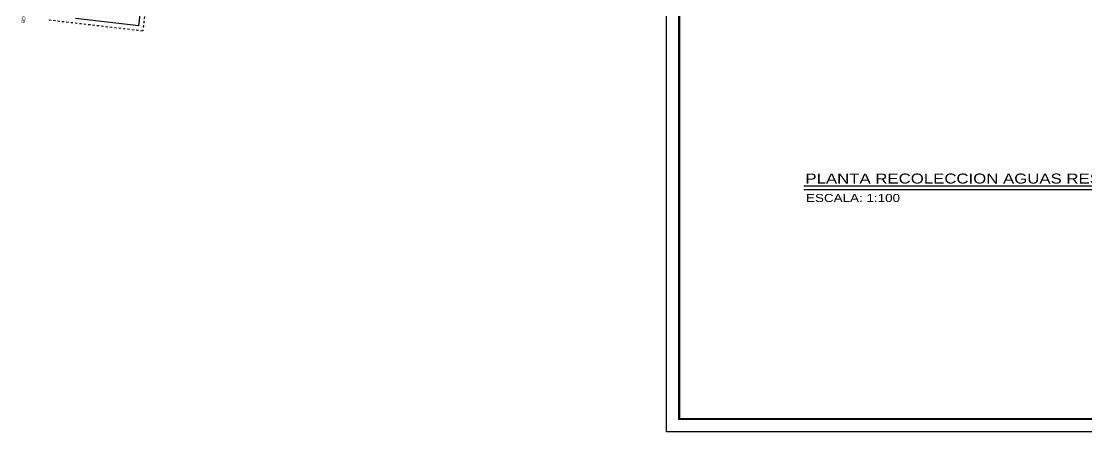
# Model space of a CAD drawing. Header units: feet. Extents: x 1019 to 2236, y -546 to 122.
# Drawn here: x 1024.93 to 1073.39, y 65.88 to 84.56 of the extents above; entities that cross this region are included whole.
import ezdxf

# ---------------------------------------------------------------- set-up
doc = ezdxf.new("R2010")
doc.units = ezdxf.units.FT
doc.header["$LTSCALE"] = 0.05
doc.header["$MEASUREMENT"] = 0
doc.linetypes.add('HIDDEN', pattern=[9.525, 6.35, -3.175])
doc.layers.add('A-WALL', color=7, linetype='Continuous', lineweight=25)
doc.layers.add('arq-pisos', color=251, linetype='Continuous', lineweight=5)
for name, color, linetype in [('MARCO', 1, 'Continuous'), ('textos', 7, 'Continuous'), ('TEXXT', 2, 'Continuous'), ('VUELO', 8, 'HIDDEN')]:
    doc.layers.add(name, color=color, linetype=linetype)
doc.styles.add('DAMIAN', font='arial.ttf', dxfattribs={"height": 0.12})

msp = doc.modelspace()

# ---------------------------------------------------------------- hatches: boundary and pattern name
at = {"layer": 'arq-pisos'}
h = msp.add_hatch(dxfattribs=at)
h.set_pattern_fill('AR-HBONE', color=256, scale=0.06, angle=90)
h.set_pattern_definition([(135, (856.79267, 405.36653), (-0.33941125, 5e-17), [0.72, -0.24]), (225, (856.62297, 405.53623), (-0.33941125, 5e-17), [0.72, -0.24])])
edge = h.paths.add_edge_path()
edge.add_line((1103.57, 105.028), (1103.832, 105.837))
edge.add_line((1103.832, 105.837), (1102.289, 106.336))
edge.add_line((1102.289, 106.336), (1097.934, 92.887))
edge.add_arc((1096.983, 93.195), 1, 270.0737, 342.057, ccw=False)
edge.add_line((1096.984, 92.195), (1087.178, 92.183))
edge.add_line((1087.178, 92.183), (1087.178, 95.352))
edge.add_line((1087.178, 95.352), (1085.174, 95.349))
edge.add_line((1085.174, 95.349), (1085.178, 92.179))
edge.add_line((1085.178, 92.179), (1080.465, 92.173))
edge.add_line((1080.465, 92.173), (1070.904, 98.35))
edge.add_line((1070.904, 98.35), (1070.673, 96.364))
edge.add_line((1070.673, 96.364), (1079.234, 90.832))
edge.add_arc((1079.777, 91.672), 1, 237.1316, 270.0737)
edge.add_line((1079.778, 90.672), (1080.467, 90.671))
edge.add_line((1080.467, 90.671), (1087.644, 90.68))
edge.add_line((1087.644, 90.68), (1087.644, 90.682))
edge.add_line((1087.644, 90.682), (1096.14, 90.693))
edge.add_line((1096.14, 90.693), (1096.327, 89.549))
edge.add_arc((1097.314, 89.71), 1, 189.2909, 252.057)
edge.add_line((1097.006, 88.759), (1116.044, 82.594))
edge.add_line((1116.044, 82.594), (1116.352, 83.545))
edge.add_line((1116.352, 83.545), (1097.89, 89.524))
edge.add_line((1097.89, 89.524), (1102.974, 105.221))
edge.add_line((1102.974, 105.221), (1103.57, 105.028))
h.paths.add_polyline_path([(1106.587, 104.944), (1106.325, 104.136), (1107.543, 103.742), (1109.073, 108.502), (1108.705, 108.621), (1108.219, 108.623), (1106.986, 104.815)])

# ---------------------------------------------------------------- linework, layer by layer
at = {"layer": 'A-WALL'}
for q in [(1030.546, 86.579), (1027.406, 84.683)]:
    msp.add_line((1030.287, 84.348), q, dxfattribs=at)
at = {"layer": 'MARCO'}
msp.add_lwpolyline([(1054.272, 121.88), (1140.276, 121.88), (1140.276, 65.877), (1054.272, 65.877)], close=True, dxfattribs=at)
at = {"layer": 'MARCO', "const_width": 0.1}
msp.add_lwpolyline([(1130.712, 121.301), (1054.851, 121.301), (1054.851, 66.456), (1130.712, 66.456)], close=True, dxfattribs=at)
at = {"layer": 'TEXXT', "color": 4}
msp.add_line((1060.53, 77.069), (1091.541, 77.069), dxfattribs=at)
at = {"layer": 'TEXXT', "color": 3}
msp.add_line((1060.53, 76.905), (1091.727, 76.905), dxfattribs=at)
at = {"layer": 'VUELO', "ltscale": 0.02}
for p in [(1030.884, 87.751), (1026.187, 84.624)]:
    msp.add_line(p, (1030.462, 84.126), dxfattribs=at)

# ---------------------------------------------------------------- texts
at = {"layer": 'textos', "color": 7, "style": 'DAMIAN', "width": 1.2}
for s, height, p in [('PLANTA RECOLECCION AGUAS RESIDUALES DE 1ER. NIVEL Y  DE CONJUNTO', 0.4552, (1060.596, 77.172)), (' ESCALA: 1:100', 0.36416, (1060.455, 76.333))]:
    msp.add_text(s, height=height, dxfattribs=at).set_placement(p)
at = {"layer": 'TEXXT', "insert": (1025.011, 85.167), "char_height": 0.1584, "width": 4.18176, "attachment_point": 3, "rotation": 83.357, "style": 'DAMIAN'}
msp.add_mtext(' BD%%C4"', dxfattribs=at)

doc.saveas('drawing.dxf')
